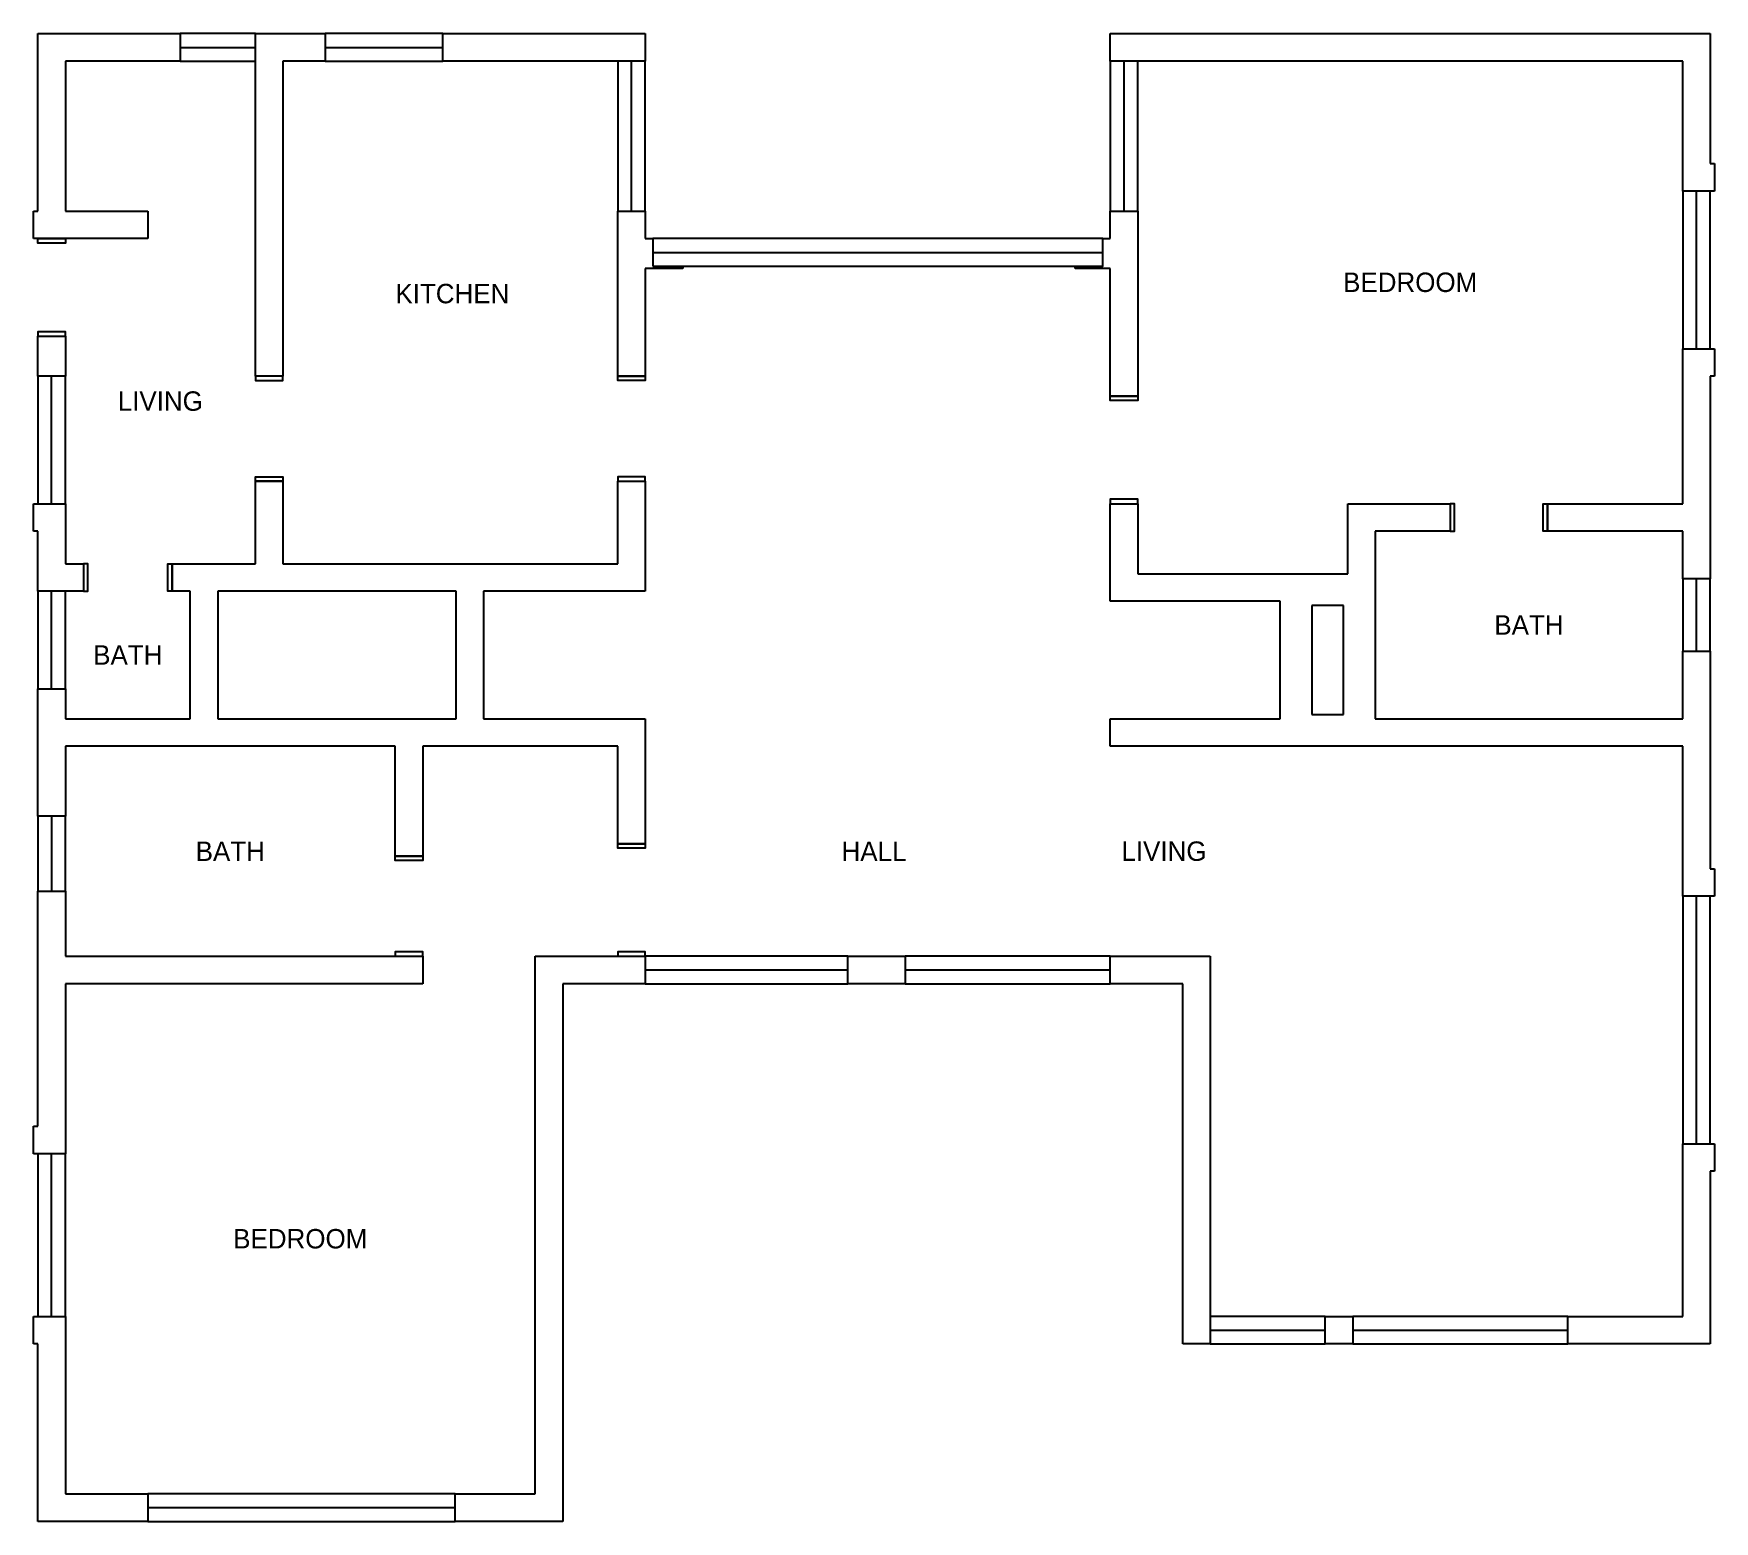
# Model space of a CAD drawing. Header units: centimetres. Extents: x 119969 to 121874, y -29922 to -28236.
import ezdxf

# ---------------------------------------------------------------- set-up
doc = ezdxf.new("R2010")
doc.units = ezdxf.units.CM
for name, color, linetype in [('DOORS', 7, 'Continuous'), ('TEXT', 7, 'Continuous'), ('WALLS', 7, 'Continuous'), ('WINDOWS', 7, 'Continuous')]:
    doc.layers.add(name, color=color, linetype=linetype)

msp = doc.modelspace()

# ---------------------------------------------------------------- linework, layer by layer
at = {"layer": 'DOORS'}
for points in [[(120004.8, -28468.3), (120004.8, -28473.3), (119973.6, -28473.3), (119973.6, -28468.3)], [(120004.8, -28578.8), (120004.8, -28573.8), (119973.6, -28573.8), (119973.6, -28578.8)], [(120220.1, -28624.1), (120220.1, -28629.1), (120251.2, -28629.1), (120251.2, -28624.1)], [(120662, -28624.1), (120662, -28629.1), (120630.8, -28629.1), (120630.8, -28624.1)], [(121220.1, -28646.8), (121220.1, -28651.8), (121188.9, -28651.8), (121188.9, -28646.8)], [(120220.1, -28743.1), (120220.1, -28738.1), (120251.2, -28738.1), (120251.2, -28743.1)], [(120662, -28743.1), (120662, -28738.1), (120630.8, -28738.1), (120630.8, -28743.1)], [(121220.1, -28768.6), (121220.1, -28763.6), (121188.9, -28763.6), (121188.9, -28768.6)], [(121574.2, -28799.8), (121579.2, -28799.8), (121579.2, -28768.6), (121574.2, -28768.6)], [(121684.6, -28799.8), (121679.6, -28799.8), (121679.6, -28768.6), (121684.6, -28768.6)], [(120025.2, -28867.8), (120030.2, -28867.8), (120030.2, -28836.6), (120025.2, -28836.6)], [(120126, -28867.8), (120121, -28867.8), (120121, -28836.6), (120126, -28836.6)], [(120662, -29153.9), (120662, -29158.9), (120630.8, -29158.9), (120630.8, -29153.9)], [(120409.9, -29168), (120409.9, -29173), (120378.7, -29173), (120378.7, -29168)], [(120409.9, -29281.4), (120409.9, -29276.4), (120378.7, -29276.4), (120378.7, -29281.4)], [(120662, -29281.4), (120662, -29276.4), (120630.8, -29276.4), (120630.8, -29281.4)]]:
    msp.add_lwpolyline(points, close=True, dxfattribs=at)
at = {"layer": 'WALLS'}
for p, q in [((119973.6, -28437.2), (119973.6, -28236)), ((119973.6, -28236), (120135.1, -28236)), ((120135.1, -28236), (120135.1, -28267.2)), ((120220.1, -28624.1), (120220.1, -28236)), ((120220.1, -28236), (120299.4, -28236)), ((120299.4, -28236), (120299.4, -28267.2)), ((120432.5, -28267.2), (120432.5, -28236)), ((120432.5, -28236), (120662, -28236)), ((120662, -28236), (120662, -28267.2)), ((121188.9, -28267.2), (121188.9, -28236)), ((121188.9, -28236), (121868.8, -28236)), ((121868.8, -28236), (121868.8, -28383.3)), ((120135.1, -28267.2), (120004.8, -28267.2)), ((120004.8, -28267.2), (120004.8, -28437.2)), ((120299.4, -28267.2), (120251.2, -28267.2)), ((120251.2, -28267.2), (120251.2, -28624.1)), ((120662, -28267.2), (120432.5, -28267.2)), ((121837.6, -28267.2), (121188.9, -28267.2)), ((121837.6, -28414.5), (121837.6, -28267.2)), ((121868.8, -28383.3), (121873.5, -28383.3)), ((121873.5, -28383.3), (121873.5, -28414.5)), ((121873.5, -28414.5), (121837.6, -28414.5)), ((119968.8, -28468.3), (119968.8, -28437.2)), ((119968.8, -28437.2), (119973.6, -28437.2)), ((120004.8, -28437.2), (120098.2, -28437.2)), ((120098.2, -28437.2), (120098.2, -28468.3)), ((120630.8, -28624.1), (120630.8, -28437.2)), ((120630.8, -28437.2), (120662, -28437.2)), ((120662, -28437.2), (120662, -28468.3)), ((121188.9, -28468.3), (121188.9, -28437.2)), ((121188.9, -28437.2), (121220.1, -28437.2)), ((121220.1, -28437.2), (121220.1, -28646.8)), ((120098.2, -28468.3), (119968.8, -28468.3)), ((120662, -28468.3), (120670.5, -28468.3)), ((120670.5, -28468.3), (120670.5, -28499.5)), ((121180.4, -28499.5), (121180.4, -28468.3)), ((121180.4, -28468.3), (121188.9, -28468.3)), ((120704.5, -28502.3), (120662, -28502.3)), ((120662, -28502.3), (120662, -28624.1)), ((120670.5, -28499.5), (120704.5, -28499.5)), ((120704.5, -28499.5), (120704.5, -28502.3)), ((121149.2, -28499.5), (121180.4, -28499.5)), ((121149.2, -28502.3), (121149.2, -28499.5)), ((121188.9, -28502.3), (121149.2, -28502.3)), ((121188.9, -28646.8), (121188.9, -28502.3)), ((119973.6, -28624.1), (119973.6, -28578.8)), ((119973.6, -28578.8), (120004.8, -28578.8)), ((120004.8, -28578.8), (120004.8, -28624.1)), ((121837.6, -28768.6), (121837.6, -28593)), ((121837.6, -28593), (121873.5, -28593)), ((121873.5, -28593), (121873.5, -28624.1)), ((120004.8, -28624.1), (119973.6, -28624.1)), ((120251.2, -28624.1), (120220.1, -28624.1)), ((120662, -28624.1), (120630.8, -28624.1)), ((121868.8, -28624.1), (121868.8, -28853.6)), ((121873.5, -28624.1), (121868.8, -28624.1)), ((121220.1, -28646.8), (121188.9, -28646.8)), ((120220.1, -28836.6), (120220.1, -28743.1)), ((120220.1, -28743.1), (120251.2, -28743.1)), ((120251.2, -28743.1), (120251.2, -28836.6)), ((120630.8, -28836.6), (120630.8, -28743.1)), ((120630.8, -28743.1), (120662, -28743.1)), ((120662, -28743.1), (120662, -28867.8)), ((119968.8, -28799.8), (119968.8, -28768.6)), ((119968.8, -28768.6), (120004.8, -28768.6)), ((120004.8, -28768.6), (120004.8, -28836.6)), ((121188.9, -28879.1), (121188.9, -28768.6)), ((121188.9, -28768.6), (121220.1, -28768.6)), ((121220.1, -28768.6), (121220.1, -28847.9)), ((121458, -28847.9), (121458, -28768.6)), ((121458, -28768.6), (121574.2, -28768.6)), ((121574.2, -28768.6), (121574.2, -28799.8)), ((121684.6, -28799.8), (121684.6, -28768.6)), ((121684.6, -28768.6), (121837.6, -28768.6)), ((119973.6, -28799.8), (119968.8, -28799.8)), ((119973.6, -28867.8), (119973.6, -28799.8)), ((121574.2, -28799.8), (121489.2, -28799.8)), ((121489.2, -28799.8), (121489.2, -29012.2)), ((121837.6, -28799.8), (121684.6, -28799.8)), ((121837.6, -28853.6), (121837.6, -28799.8)), ((120004.8, -28836.6), (120025.2, -28836.6)), ((120025.2, -28836.6), (120025.2, -28867.8)), ((120126, -28867.8), (120126, -28836.6)), ((120126, -28836.6), (120220.1, -28836.6)), ((120251.2, -28836.6), (120630.8, -28836.6)), ((121220.1, -28847.9), (121458, -28847.9)), ((121868.8, -28853.6), (121837.6, -28853.6)), ((120025.2, -28867.8), (119973.6, -28867.8)), ((120146.4, -28867.8), (120126, -28867.8)), ((120146.4, -29012.2), (120146.4, -28867.8)), ((120447.6, -28867.8), (120177.6, -28867.8)), ((120177.6, -28867.8), (120177.6, -29012.2)), ((120447.6, -29012.2), (120447.6, -28867.8)), ((120662, -28867.8), (120478.8, -28867.8)), ((120478.8, -28867.8), (120478.8, -29012.2)), ((121381.5, -28879.1), (121188.9, -28879.1)), ((121381.5, -29012.2), (121381.5, -28879.1)), ((121453.3, -28883.9), (121417.5, -28883.9)), ((121417.5, -28883.9), (121417.5, -29007.5)), ((121453.3, -29007.5), (121453.3, -28883.9)), ((121837.6, -29012.2), (121837.6, -28935.7)), ((121837.6, -28935.7), (121868.8, -28935.7)), ((121868.8, -28935.7), (121868.8, -29182.2)), ((119973.6, -29122.7), (119973.6, -28978.2)), ((119973.6, -28978.2), (120004.8, -28978.2)), ((120004.8, -28978.2), (120004.8, -29012.2)), ((121417.5, -29007.5), (121453.3, -29007.5)), ((120004.8, -29012.2), (120146.4, -29012.2)), ((120177.6, -29012.2), (120447.6, -29012.2)), ((120478.8, -29012.2), (120662, -29012.2)), ((120662, -29012.2), (120662, -29153.9)), ((121188.9, -29043.4), (121188.9, -29012.2)), ((121188.9, -29012.2), (121381.5, -29012.2)), ((121489.2, -29012.2), (121837.6, -29012.2)), ((120378.7, -29043.4), (120004.8, -29043.4)), ((120004.8, -29043.4), (120004.8, -29122.7)), ((120378.7, -29168), (120378.7, -29043.4)), ((120630.8, -29043.4), (120409.9, -29043.4)), ((120409.9, -29043.4), (120409.9, -29168)), ((120630.8, -29153.9), (120630.8, -29043.4)), ((121837.6, -29043.4), (121188.9, -29043.4)), ((121837.6, -29213.4), (121837.6, -29043.4)), ((120004.8, -29122.7), (119973.6, -29122.7)), ((120662, -29153.9), (120630.8, -29153.9)), ((120409.9, -29168), (120378.7, -29168)), ((121868.8, -29182.2), (121873.5, -29182.2)), ((121873.5, -29182.2), (121873.5, -29213.4)), ((119973.6, -29474), (119973.6, -29207.7)), ((119973.6, -29207.7), (120004.8, -29207.7)), ((120004.8, -29207.7), (120004.8, -29281.4)), ((121873.5, -29213.4), (121837.6, -29213.4)), ((120004.8, -29281.4), (120409.9, -29281.4)), ((120409.9, -29281.4), (120409.9, -29312.5)), ((120537.3, -29890.4), (120537.3, -29281.4)), ((120537.3, -29281.4), (120662, -29281.4)), ((120662, -29281.4), (120662, -29312.5)), ((120891.4, -29281.4), (120956.6, -29281.4)), ((120891.4, -29312.5), (120891.4, -29281.4)), ((120956.6, -29281.4), (120956.6, -29312.5)), ((121188.9, -29312.5), (121188.9, -29281.4)), ((121188.9, -29281.4), (121302.2, -29281.4)), ((121302.2, -29281.4), (121302.2, -29720.5)), ((120409.9, -29312.5), (120004.8, -29312.5)), ((120004.8, -29312.5), (120004.8, -29505.2)), ((120662, -29312.5), (120568.5, -29312.5)), ((120568.5, -29312.5), (120568.5, -29921.6)), ((120956.6, -29312.5), (120891.4, -29312.5)), ((121271, -29312.5), (121188.9, -29312.5)), ((121271, -29720.5), (121271, -29312.5)), ((119968.8, -29505.2), (119968.8, -29474)), ((119968.8, -29474), (119973.6, -29474)), ((121837.6, -29689.3), (121837.6, -29493.8)), ((121837.6, -29493.8), (121873.5, -29493.8)), ((121873.5, -29493.8), (121873.5, -29525)), ((120004.8, -29505.2), (119968.8, -29505.2)), ((121868.8, -29525), (121868.8, -29720.5)), ((121873.5, -29525), (121868.8, -29525)), ((119968.8, -29720.5), (119968.8, -29689.3)), ((119968.8, -29689.3), (120004.8, -29689.3)), ((120004.8, -29689.3), (120004.8, -29890.4)), ((121432.5, -29720.5), (121432.5, -29689.3)), ((121432.5, -29689.3), (121463.7, -29689.3)), ((121463.7, -29689.3), (121463.7, -29720.5)), ((121707.3, -29720.5), (121707.3, -29689.3)), ((121707.3, -29689.3), (121837.6, -29689.3)), ((119973.6, -29720.5), (119968.8, -29720.5)), ((119973.6, -29921.6), (119973.6, -29720.5)), ((121302.2, -29720.5), (121271, -29720.5)), ((121463.7, -29720.5), (121432.5, -29720.5)), ((121868.8, -29720.5), (121707.3, -29720.5)), ((120004.8, -29890.4), (120098.2, -29890.4)), ((120098.2, -29890.4), (120098.2, -29921.6)), ((120446.7, -29921.6), (120446.7, -29890.4)), ((120446.7, -29890.4), (120537.3, -29890.4)), ((120098.2, -29921.6), (119973.6, -29921.6)), ((120568.5, -29921.6), (120446.7, -29921.6))]:
    msp.add_line(p, q, dxfattribs=at)
at = {"layer": 'WINDOWS'}
for p, q in [((120135.1, -28251.6), (120220.1, -28251.6)), ((120299.4, -28251.6), (120432.5, -28251.6)), ((120646.4, -28437.2), (120646.4, -28267.2)), ((121204.5, -28437.2), (121204.5, -28267.2)), ((121853.2, -28593), (121853.2, -28414.5)), ((120670.5, -28483.9), (121180.4, -28483.9)), ((119989.2, -28768.6), (119989.2, -28624.1)), ((121853.2, -28935.7), (121853.2, -28853.6)), ((119989.2, -28978.2), (119989.2, -28867.8)), ((119989.2, -29122.7), (119989.2, -29207.7)), ((121853.2, -29493.8), (121853.2, -29213.4)), ((120662, -29296.9), (120891.4, -29296.9)), ((120956.6, -29296.9), (121188.9, -29296.9)), ((119989.2, -29689.3), (119989.2, -29505.2)), ((121302.2, -29704.9), (121432.5, -29704.9)), ((121463.7, -29704.9), (121707.3, -29704.9)), ((120098.2, -29906), (120446.7, -29906))]:
    msp.add_line(p, q, dxfattribs=at)
for points in [[(120135.1, -28267.2), (120220.1, -28267.2), (120220.1, -28236), (120135.1, -28236)], [(120299.4, -28267.2), (120432.5, -28267.2), (120432.5, -28236), (120299.4, -28236)], [(120662, -28437.2), (120662, -28267.2), (120630.8, -28267.2), (120630.8, -28437.2)], [(121220.1, -28437.2), (121220.1, -28267.2), (121188.9, -28267.2), (121188.9, -28437.2)], [(121868.8, -28593), (121868.8, -28414.5), (121837.6, -28414.5), (121837.6, -28593)], [(120670.5, -28499.5), (121180.4, -28499.5), (121180.4, -28468.3), (120670.5, -28468.3)], [(120004.8, -28768.6), (120004.8, -28624.1), (119973.6, -28624.1), (119973.6, -28768.6)], [(121868.8, -28935.7), (121868.8, -28853.6), (121837.6, -28853.6), (121837.6, -28935.7)], [(120004.8, -28978.2), (120004.8, -28867.8), (119973.6, -28867.8), (119973.6, -28978.2)], [(119973.6, -29122.7), (119973.6, -29207.7), (120004.8, -29207.7), (120004.8, -29122.7)], [(121868.8, -29493.8), (121868.8, -29213.4), (121837.6, -29213.4), (121837.6, -29493.8)], [(120662, -29312.5), (120891.4, -29312.5), (120891.4, -29281.4), (120662, -29281.4)], [(120956.6, -29312.5), (121188.9, -29312.5), (121188.9, -29281.4), (120956.6, -29281.4)], [(120004.8, -29689.3), (120004.8, -29505.2), (119973.6, -29505.2), (119973.6, -29689.3)], [(121302.2, -29720.5), (121432.5, -29720.5), (121432.5, -29689.3), (121302.2, -29689.3)], [(121463.7, -29720.5), (121707.3, -29720.5), (121707.3, -29689.3), (121463.7, -29689.3)], [(120098.2, -29921.6), (120446.7, -29921.6), (120446.7, -29890.4), (120098.2, -29890.4)]]:
    msp.add_lwpolyline(points, close=True, dxfattribs=at)

# ---------------------------------------------------------------- texts
at = {"layer": 'TEXT', "char_height": 22, "attachment_point": 5}
for s, insert in [('BEDROOM', (121528.8, -28517.9)), ('KITCHEN', (120443.4, -28530.7)), ('LIVING', (120112.4, -28652.5)), ('BATH', (121663.4, -28906)), ('BATH', (120075.6, -28940)), ('BATH', (120191.7, -29162.4)), ('HALL', (120921.2, -29162.4)), ('LIVING', (121249.8, -29162.4)), ('BEDROOM', (120271, -29601.5))]:
    msp.add_mtext(s, dxfattribs=dict(at, insert=insert))

doc.saveas('drawing.dxf')
